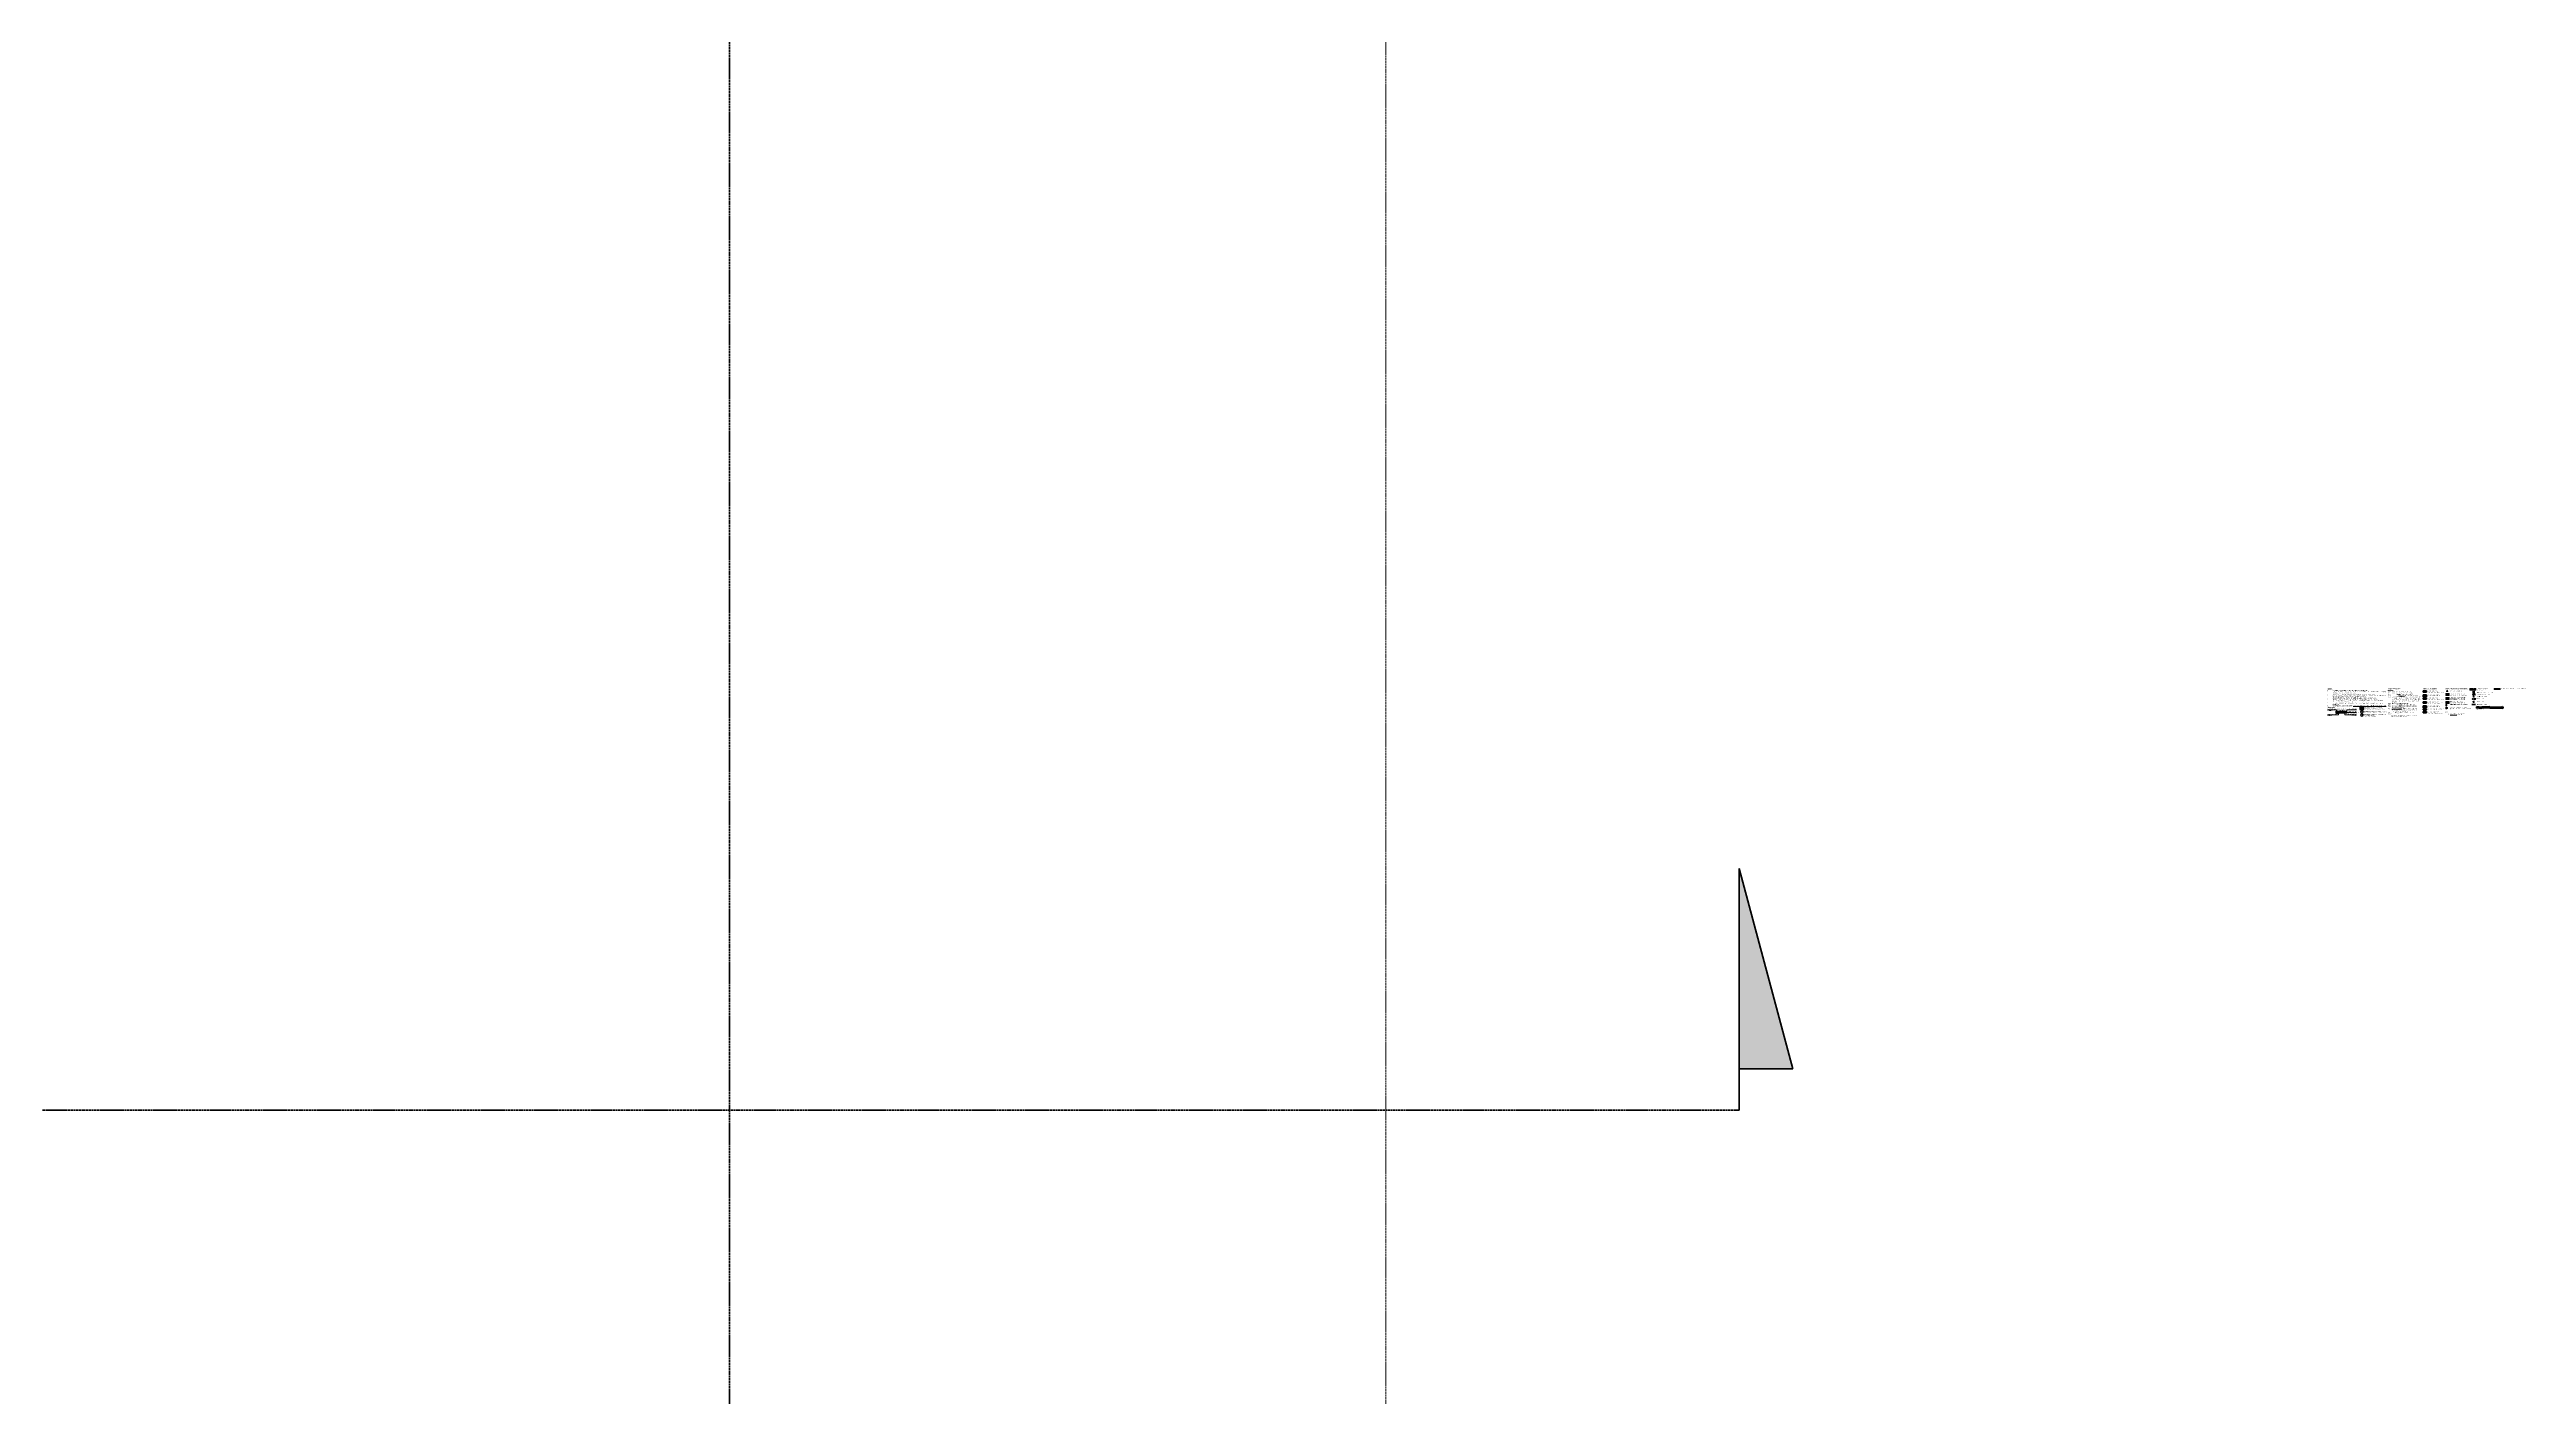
# Model space of a CAD drawing. Header units: millimetres. Extents: x -853236 to -774632, y -17723 to 22431.
# Drawn here: x -783863 to -774632, y -2665 to 2354 of the extents above; entities that cross this region are included whole.
import ezdxf

# ---------------------------------------------------------------- set-up
doc = ezdxf.new("R2010")
doc.units = ezdxf.units.MM
for name, pattern in [('DPA_Grid _ Level 100', [10, 5.5, -1.6, 1.3, -1.6]), ('DPA_Hidden 50', [3, 2, -1]), ('Hidden - Short', [3.571875, 2.38125, -1.190625])]:
    doc.linetypes.add(name, pattern=pattern)
for name, color, linetype, lineweight in [('A-ANNO-NOTE', 3, 'Continuous', 25), ('A-DETL', 1, 'Continuous', 70), ('A-DETL-GENF', 2, 'Continuous', 9), ('A-DETL-THIN', 1, 'Continuous', 25), ('G-ANNO-SECL', 3, 'Continuous', 9), ('G-ANNO-TEXT', 3, 'Continuous', 9), ('S-GRID', 251, 'Continuous', 9)]:
    doc.layers.add(name, color=color, linetype=linetype, lineweight=lineweight)
doc.styles.add('Arial_3', font='arial.ttf', dxfattribs={"height": 2.5})
doc.styles.add('Arial_4', font='arial.ttf', dxfattribs={"height": 3})
doc.styles.add('Arial_5', font='arial.ttf', dxfattribs={"height": 2})
doc.styles.add('Arial_6', font='arial.ttf', dxfattribs={"height": 1.5})
doc.styles.add('Arial_B', font='arialbd.ttf', dxfattribs={"height": 4})
doc.styles.add('Arial_B_1', font='arialbd.ttf', dxfattribs={"height": 3})
pattern_1 = [(135, (-775200.7037, 1.539), (-2.539928, 2e-16), [1.034, -2.558]), (135, (-775201.9737, 0.2694), (-2.539928, 2e-16), [1.034, -2.558]), (135, (-775202.6092, 2.174), (-2.539928, 2e-16), [0.51703, -3.075]), (135, (-775201.3387, 0.9044), (-2.539928, 2e-16), [1.034, -2.558]), (135, (-775200.4347, 0), (-2.539928, 2e-16), [0.51703, -3.075])]

# ---------------------------------------------------------------- blocks, each defined once
blk = doc.blocks.new('Section - AEC_Section Tail - Filled-3249564-4231-01 ENLARGED MULTI-PURPOSE LEVEL - REFLECTED CEILING PLAN - SHEET 2')
at = {"layer": 'G-ANNO-SECL'}
blk.add_hatch(color=256, dxfattribs=at).paths.add_polyline_path([(0, 1.536), (-2, 1.536), (0, 9)])
at = {"layer": 'G-ANNO-SECL', "lineweight": 50}
for p, q in [((0, 9), (-2, 1.536)), ((0, 9), (0, 0)), ((0, 1.536), (0, 9)), ((-2, 1.536), (0, 1.536))]:
    blk.add_line(p, q, dxfattribs=at)
blk = doc.blocks.new('Graphic scale1 - Graphic scale 100-8746870-CRD_Legend Notes Part Plans - Ceiling Plan 1_100')
at = {"layer": 'A-ANNO-NOTE', "lineweight": 9}
h = blk.add_hatch(color=256, dxfattribs=at)
h.paths.add_polyline_path([(434.7, -98.1), (404.6, -98.1), (404.6, -95.6), (434.7, -95.6)])
h.paths.add_polyline_path([(394.7, -95.6), (394.7, -98.1), (384.7, -98.1), (384.7, -95.6)])
h = blk.add_hatch(color=256, dxfattribs=at)
h.paths.add_polyline_path([(484.7, -100.6), (434.7, -100.6), (434.7, -98.1), (484.7, -98.1)])
h.paths.add_polyline_path([(404.7, -98.1), (404.7, -100.6), (394.7, -100.6), (394.7, -98.1)])
at = {"layer": 'A-ANNO-NOTE'}
for p, q in [((384.7, -100.6), (384.7, -95.6)), ((384.7, -95.6), (484.7, -95.6)), ((394.7, -95.6), (384.7, -95.6)), ((384.7, -95.6), (384.7, -98.1)), ((384.7, -98.1), (484.7, -98.1)), ((384.7, -98.1), (394.7, -98.1)), ((484.7, -100.6), (384.7, -100.6)), ((394.7, -100.6), (394.7, -95.6)), ((394.7, -98.1), (394.7, -95.6)), ((404.7, -98.1), (394.7, -98.1)), ((394.7, -98.1), (394.7, -100.6)), ((394.7, -100.6), (404.7, -100.6)), ((404.6, -95.6), (404.6, -100.6)), ((434.7, -95.6), (404.6, -95.6)), ((404.6, -95.6), (404.6, -98.1)), ((404.6, -98.1), (434.7, -98.1)), ((404.7, -100.6), (404.7, -98.1)), ((434.7, -95.6), (434.7, -100.6)), ((434.7, -98.1), (434.7, -95.6)), ((484.7, -98.1), (434.7, -98.1)), ((434.7, -98.1), (434.7, -100.6)), ((434.7, -100.6), (484.7, -100.6)), ((484.7, -95.6), (484.7, -100.6)), ((484.7, -100.6), (484.7, -98.1))]:
    blk.add_line(p, q, dxfattribs=at)
at = {"layer": 'A-ANNO-NOTE', "lineweight": 9, "char_height": 2.5, "attachment_point": 1, "style": 'Arial_3'}
for s, insert, width in [('0', (384.6, -91.7), 2.325), ('1', (393.4, -91.7), 2.325), ('2', (403.3, -91.7), 2.325), ('5', (433.6, -91.7), 2.325), ('10 M.', (475.9, -91.7), 10.502), ('GRAPHIC  SCALE', (384.6, -102.4), 35.435), ('1:100', (475.5, -102.4), 10.502)]:
    blk.add_mtext(s, dxfattribs=dict(at, insert=insert, width=width))
blk = doc.blocks.new('*U453')
at = {"layer": 'A-DETL', "lineweight": 9}
for p, q in [((71936.2, -3685.3), (71909.6, -3685.3)), ((71943, -3685.3), (71936.2, -3685.3)), ((71940.7, -3690.7), (71981.7, -3690.7)), ((71940.7, -3698.7), (71940.7, -3690.7)), ((71943, -3690.7), (71943, -3685.3)), ((71954.2, -3690.7), (71954.2, -3694.7)), ((71968.2, -3690.7), (71968.2, -3694.7)), ((71981.1, -3690.7), (71981.1, -3685.3)), ((71981.1, -3685.3), (72017, -3685.3)), ((71981.7, -3690.7), (71981.7, -3698.7)), ((72350.3, -3625.1), (72362.8, -3625.1)), ((72350.3, -3627), (72350.3, -3625.1)), ((72350.3, -3625.5), (72362.8, -3625.5)), ((72362.8, -3626.6), (72350.3, -3626.6)), ((72362.8, -3627), (72350.3, -3627)), ((72350.3, -3629.2), (72362.8, -3629.2)), ((72350.3, -3632), (72350.3, -3629.2)), ((72350.3, -3629.7), (72362.8, -3629.7)), ((72362.8, -3630.6), (72350.3, -3630.6)), ((72362.8, -3631.6), (72350.3, -3631.6)), ((72362.8, -3632), (72350.3, -3632)), ((72350.3, -3640.1), (72362.8, -3640.1)), ((72350.3, -3642), (72350.3, -3640.1)), ((72350.3, -3640.5), (72362.8, -3640.5)), ((72350.3, -3641.6), (72350.3, -3640.5)), ((72362.8, -3641.6), (72350.3, -3641.6)), ((72362.8, -3642), (72350.3, -3642)), ((72350.3, -3644.2), (72362.8, -3644.2)), ((72350.3, -3647), (72350.3, -3644.2)), ((72350.3, -3644.7), (72362.8, -3644.7)), ((72350.3, -3646.6), (72350.3, -3644.7)), ((72362.8, -3645.6), (72350.3, -3645.6)), ((72362.8, -3646.6), (72350.3, -3646.6)), ((72362.8, -3647), (72350.3, -3647)), ((72350.3, -3662.1), (72350.3, -3654.2)), ((72350.3, -3654.2), (72362.8, -3654.2)), ((72350.3, -3656.7), (72362.8, -3656.7)), ((72362.8, -3659.6), (72350.3, -3659.6)), ((72362.8, -3662.1), (72350.3, -3662.1)), ((72350.8, -3641.6), (72350.8, -3640.5)), ((72350.8, -3646.6), (72350.8, -3644.7)), ((72350.8, -3671.2), (72350.8, -3665.3)), ((72352.3, -3665.3), (72350.8, -3665.3)), ((72352.3, -3671.2), (72350.8, -3671.2)), ((72350.8, -3681.5), (72350.8, -3675.6)), ((72352.3, -3675.6), (72350.8, -3675.6)), ((72352.3, -3681.5), (72350.8, -3681.5)), ((72351.2, -3659.6), (72351.2, -3656.7)), ((72351.3, -3641.6), (72351.3, -3640.5)), ((72351.3, -3646.6), (72351.3, -3644.7)), ((72351.8, -3641.6), (72351.8, -3640.5)), ((72351.8, -3646.6), (72351.8, -3644.7)), ((72352.2, -3659.6), (72352.2, -3656.7)), ((72358.3, -3615.6), (72352.3, -3615.6)), ((72352.3, -3641.6), (72352.3, -3640.5)), ((72352.3, -3646.6), (72352.3, -3644.7)), ((72352.3, -3665.3), (72352.3, -3671.2)), ((72352.3, -3668.3), (72354.2, -3666.3)), ((72352.3, -3668.3), (72354.2, -3670.2)), ((72352.3, -3675.6), (72352.3, -3681.5)), ((72352.7, -3659.6), (72352.7, -3656.7)), ((72352.9, -3680.1), (72356.1, -3676.9)), ((72352.9, -3676.9), (72356.1, -3680.1)), ((72353.3, -3641.6), (72353.3, -3640.5)), ((72353.3, -3646.6), (72353.3, -3644.7)), ((72354.2, -3659.6), (72354.2, -3656.7)), ((72354.3, -3641.6), (72354.3, -3640.5)), ((72354.3, -3646.6), (72354.3, -3644.7)), ((72355.3, -3612.6), (72355.3, -3618.6)), ((72355.3, -3641.6), (72355.3, -3640.5)), ((72355.3, -3646.6), (72355.3, -3644.7)), ((72355.7, -3659.6), (72355.7, -3656.7)), ((72356.3, -3641.6), (72356.3, -3640.5)), ((72356.3, -3646.6), (72356.3, -3644.7)), ((72357.2, -3659.6), (72357.2, -3656.7)), ((72357.3, -3641.6), (72357.3, -3640.5)), ((72357.3, -3646.6), (72357.3, -3644.7)), ((72358.3, -3641.6), (72358.3, -3640.5)), ((72358.3, -3646.6), (72358.3, -3644.7)), ((72358.7, -3659.6), (72358.7, -3656.7)), ((72359.3, -3641.6), (72359.3, -3640.5)), ((72359.3, -3646.6), (72359.3, -3644.7)), ((72360.2, -3659.6), (72360.2, -3656.7)), ((72360.3, -3641.6), (72360.3, -3640.5)), ((72360.3, -3646.6), (72360.3, -3644.7)), ((72361.3, -3641.6), (72361.3, -3640.5)), ((72361.3, -3646.6), (72361.3, -3644.7)), ((72361.7, -3659.6), (72361.7, -3656.7)), ((72362.3, -3641.6), (72362.3, -3640.5)), ((72362.3, -3646.6), (72362.3, -3644.7)), ((72362.8, -3627), (72362.8, -3625.1)), ((72362.8, -3632), (72362.8, -3629.2)), ((72362.8, -3642), (72362.8, -3640.1)), ((72362.8, -3647), (72362.8, -3644.2)), ((72362.8, -3654.2), (72362.8, -3662.1)), ((72440, -3605.9), (72452, -3605.9)), ((72440, -3612.9), (72440, -3605.9)), ((72452, -3612.9), (72440, -3612.9)), ((72451.5, -3606.4), (72440.5, -3606.4)), ((72440.5, -3612.4), (72440.5, -3606.4)), ((72451.5, -3607.4), (72440.5, -3607.4)), ((72451.5, -3608.4), (72440.5, -3608.4)), ((72451.5, -3609.4), (72440.5, -3609.4)), ((72451.5, -3610.4), (72440.5, -3610.4)), ((72451.5, -3611.4), (72440.5, -3611.4)), ((72451.5, -3612.4), (72440.5, -3612.4)), ((72457.4, -3616.1), (72450.4, -3616.1)), ((72450.4, -3616.1), (72450.4, -3623.1)), ((72450.4, -3623.1), (72457.4, -3623.1)), ((72451.3, -3616.9), (72451.3, -3622.2)), ((72456.5, -3616.9), (72451.3, -3616.9)), ((72451.3, -3622.2), (72456.5, -3622.2)), ((72451.5, -3606.4), (72451.5, -3612.4)), ((72456.2, -3646), (72451.9, -3646)), ((72455.7, -3658.2), (72451.9, -3654.3)), ((72451.9, -3658.2), (72455.7, -3654.3)), ((72452, -3605.9), (72452, -3612.9)), ((72456.1, -3644.6), (72452, -3644.6)), ((72452.8, -3635), (72454.8, -3637.3)), ((72454.8, -3635), (72452.8, -3637.3)), ((72462.7, -3605.9), (72455.7, -3605.9)), ((72455.7, -3605.9), (72455.7, -3612.9)), ((72455.7, -3612.9), (72462.7, -3612.9)), ((72456.5, -3622.2), (72456.5, -3616.9)), ((72456.6, -3606.8), (72456.6, -3612)), ((72461.8, -3606.8), (72456.6, -3606.8)), ((72456.6, -3612), (72461.8, -3612)), ((72460.7, -3647.2), (72456.9, -3643.3)), ((72456.9, -3647.2), (72460.7, -3643.3)), ((72457.4, -3623.1), (72457.4, -3616.1)), ((72461.8, -3612), (72461.8, -3606.8)), ((72462.7, -3612.9), (72462.7, -3605.9)), ((72530, -3605.6), (72552.7, -3605.6)), ((72530, -3609.5), (72530, -3605.6)), ((72530, -3606.4), (72552.7, -3606.4)), ((72552.7, -3608.8), (72530, -3608.8)), ((72552.7, -3609.5), (72530, -3609.5)), ((72531.3, -3608.8), (72531.3, -3606.4)), ((72551.5, -3606.4), (72551.5, -3608.8)), ((72552.7, -3605.6), (72552.7, -3609.5)), ((71940.5, -3704.6), (71909.6, -3704.6)), ((71950.8, -3704.6), (71940.5, -3704.6)), ((71940.7, -3694.7), (71981.7, -3694.7)), ((71981.7, -3698.7), (71940.7, -3698.7)), ((71950.8, -3697.7), (71950.8, -3704.6)), ((71961.2, -3694.7), (71961.2, -3698.7)), ((71966.4, -3692.8), (71966.4, -3695.2)), ((71966.4, -3695.2), (72017, -3695.2)), ((71973.6, -3698.5), (71973.6, -3703.9)), ((71973.6, -3703.9), (72017, -3703.9)), ((72032.3, -3692.8), (72047.3, -3692.8)), ((72032.3, -3704.9), (72047.3, -3704.9))]:
    blk.add_line(p, q, dxfattribs=at)
at = {"layer": 'A-DETL', "lineweight": 35}
for p, q in [((72278.4, -3614.5), (72266.4, -3614.5)), ((72266.4, -3614.5), (72266.4, -3619.5)), ((72266.4, -3619.5), (72278.4, -3619.5)), ((72278.4, -3629.5), (72266.4, -3629.5)), ((72266.4, -3629.5), (72266.4, -3637)), ((72266.4, -3637), (72278.4, -3637)), ((72278.4, -3640.5), (72266.4, -3640.5)), ((72266.4, -3640.5), (72266.4, -3645.5)), ((72266.4, -3645.5), (72278.4, -3645.5)), ((72278.4, -3655.5), (72266.4, -3655.5)), ((72266.4, -3655.5), (72266.4, -3660.5)), ((72266.4, -3660.5), (72278.4, -3660.5)), ((72278.4, -3670.5), (72266.4, -3670.5)), ((72266.4, -3670.5), (72266.4, -3678)), ((72266.4, -3678), (72278.4, -3678)), ((72278.4, -3681.5), (72266.4, -3681.5)), ((72266.4, -3681.5), (72266.4, -3685.5)), ((72266.4, -3685.5), (72278.4, -3685.5)), ((72278.4, -3692.5), (72266.4, -3692.5)), ((72266.4, -3692.5), (72266.4, -3696.5)), ((72278.4, -3619.5), (72278.4, -3614.5)), ((72278.4, -3637), (72278.4, -3629.5)), ((72278.4, -3645.5), (72278.4, -3640.5)), ((72278.4, -3660.5), (72278.4, -3655.5)), ((72278.4, -3678), (72278.4, -3670.5)), ((72278.4, -3685.5), (72278.4, -3681.5)), ((72278.4, -3696.5), (72278.4, -3692.5)), ((72266.4, -3696.5), (72278.4, -3696.5))]:
    blk.add_line(p, q, dxfattribs=at)
at = {"layer": 'A-DETL', "linetype": 'DPA_Hidden 50', "lineweight": 9}
for p, q in [((72452, -3605.9), (72440, -3612.9)), ((72457.4, -3623.1), (72450.4, -3616.1)), ((72450.4, -3623.1), (72457.4, -3616.1)), ((72455.7, -3612.9), (72462.7, -3605.9))]:
    blk.add_line(p, q, dxfattribs=at)
at = {"layer": 'A-DETL', "lineweight": 50}
for p, q in [((72449.4, -3665.2), (72446.9, -3665.2)), ((72446.9, -3665.2), (72446.9, -3666.2)), ((72446.9, -3666.2), (72449.4, -3666.2)), ((72449.4, -3666.2), (72449.4, -3665.2)), ((72452.4, -3665.2), (72449.9, -3665.2)), ((72449.9, -3665.2), (72449.9, -3666.2)), ((72449.9, -3666.2), (72452.4, -3666.2)), ((72452.4, -3666.2), (72452.4, -3665.2)), ((72455.4, -3665.2), (72452.9, -3665.2)), ((72452.9, -3665.2), (72452.9, -3666.2)), ((72452.9, -3666.2), (72455.4, -3666.2)), ((72455.4, -3666.2), (72455.4, -3665.2)), ((72458.4, -3665.2), (72455.9, -3665.2)), ((72455.9, -3665.2), (72455.9, -3666.2)), ((72455.9, -3666.2), (72458.4, -3666.2)), ((72458.4, -3666.2), (72458.4, -3665.2)), ((72461.4, -3665.2), (72458.9, -3665.2)), ((72458.9, -3665.2), (72458.9, -3666.2)), ((72458.9, -3666.2), (72461.4, -3666.2)), ((72461.4, -3666.2), (72461.4, -3665.2))]:
    blk.add_line(p, q, dxfattribs=at)
at = {"layer": 'A-DETL', "linetype": 'Hidden - Short', "lineweight": 9}
for p, q in [((72531.3, -3607.1), (72551.5, -3607.1)), ((72551.5, -3608), (72531.3, -3608))]:
    blk.add_line(p, q, dxfattribs=at)
at = {"layer": 'S-GRID', "linetype": 'DPA_Grid _ Level 100'}
blk.add_line((68400, -21302.2), (68400, 16962), dxfattribs=at)

msp = doc.modelspace()

# ---------------------------------------------------------------- hatches: boundary and pattern name
at = {"layer": 'A-DETL-GENF', "lineweight": 35}
for points in [[(-775004, -40.5), (-775004, -35.5), (-775016, -35.5), (-775016, -40.5)], [(-774831.6, -67.6), (-774831.2, -67.6), (-774830.9, -67.4), (-774830.6, -67.2), (-774830.4, -66.9), (-774830.3, -66.6), (-774830.2, -66.2), (-774830.3, -65.9), (-774830.4, -65.6), (-774830.6, -65.3), (-774830.9, -65.1), (-774831.2, -64.9), (-774831.6, -64.9), (-774831.9, -64.9), (-774832.3, -65.1), (-774832.5, -65.3), (-774832.8, -65.6), (-774832.9, -65.9), (-774832.9, -66.2), (-774832.9, -66.6), (-774832.8, -66.9), (-774832.5, -67.2), (-774832.3, -67.4), (-774831.9, -67.6)]]:
    msp.add_hatch(color=7, dxfattribs=at).paths.add_polyline_path(points)
at = {"layer": 'A-DETL-GENF'}
h = msp.add_hatch(dxfattribs=at)
h.set_pattern_fill('FP_9', color=55, style=0, pattern_type=2)
h.set_pattern_definition([(0, (-775202.9747, 0), (1.905, 1.905), [0.9525, -2.857]), (90, (-775202.4985, -0.4763), (-1.905, 1.905), [0.9525, -2.857])])
h.paths.add_polyline_path([(-775004, -58), (-775004, -50.5), (-775016, -50.5), (-775016, -58)])
h = msp.add_hatch(dxfattribs=at)
h.set_pattern_fill('FP_5', color=253, style=0, pattern_type=2)
h.set_pattern_definition([(45, (-775202.9747, 0), (-1.78191, 1.78191), []), (45, (-775201.1927, 0), (-1.78191, 1.78191), [1.26, -0.63004])])
h.paths.add_polyline_path([(-775004, -66.5), (-775004, -61.5), (-775016, -61.5), (-775016, -66.5)])
h = msp.add_hatch(dxfattribs=at)
h.set_pattern_fill('FP_6', color=253, style=0, pattern_type=2)
h.set_pattern_definition([(45, (-775202.97474, 0), (-0.561266, 0.561266), []), (135, (-775202.97474, 0), (-1.6841516, 0.5616196), [1.984, -1.191])])
h.paths.add_polyline_path([(-775004, -81.5), (-775004, -76.5), (-775016, -76.5), (-775016, -81.5)])
h = msp.add_hatch(dxfattribs=at)
h.set_pattern_fill('FP_7', color=253, style=0, pattern_type=2)
h.set_pattern_definition(pattern_1)
h.paths.add_polyline_path([(-775004, -99), (-775004, -91.5), (-775016, -91.5), (-775016, -99)])
at = {"layer": 'A-DETL-GENF', "lineweight": 35}
h = msp.add_hatch(color=7, dxfattribs=at)
h.paths.add_polyline_path([(-774832.9, -87.1), (-774832.9, -86.1), (-774835.4, -86.1), (-774835.4, -87.1)])
h.paths.add_polyline_path([(-774820.9, -87.1), (-774820.9, -86.1), (-774823.4, -86.1), (-774823.4, -87.1)])
h.paths.add_polyline_path([(-774826.4, -87.1), (-774823.9, -87.1), (-774823.9, -86.1), (-774826.4, -86.1)])
h.paths.add_polyline_path([(-774829.9, -87.1), (-774829.9, -86.1), (-774832.4, -86.1), (-774832.4, -87.1)])
h.paths.add_polyline_path([(-774829.4, -87.1), (-774826.9, -87.1), (-774826.9, -86.1), (-774829.4, -86.1)])
at = {"layer": 'A-DETL-GENF'}
h = msp.add_hatch(dxfattribs=at)
h.set_pattern_fill('FP_4', color=10, style=0, pattern_type=2)
h.set_pattern_definition([(45, (-775202.9747, 0), (-2.12132, 2.12132), [])])
h.paths.add_polyline_path([(-775238, -105.2), (-775238, -97), (-775252.3, -97), (-775252.3, -105.2)])
h = msp.add_hatch(dxfattribs=at)
h.set_pattern_fill('FP_7', color=253, style=0, pattern_type=2)
h.set_pattern_definition(pattern_1)
h.paths.add_polyline_path([(-775004, -106.5), (-775004, -102.5), (-775016, -102.5), (-775016, -106.5)])
h = msp.add_hatch(dxfattribs=at)
h.set_pattern_fill('FP_8', color=253, style=0, pattern_type=2)
h.set_pattern_definition([(45, (-775202.97474, 0), (-0.3367596, 0.3367596), []), (135, (-775202.97474, 0), (-1.0102788, 0.3367596), [1.191, -0.71437])])
h.paths.add_polyline_path([(-775004, -117.5), (-775004, -113.5), (-775016, -113.5), (-775016, -117.5)])

# ---------------------------------------------------------------- linework, layer by layer
at = {"layer": 'A-DETL', "lineweight": 9}
for centre, radius in [((-774927.1, -36.6), 2), ((-774830.6, -49.5), 2), ((-774828.6, -77.2), 2.72), ((-774828.6, -57.1), 2), ((-774828.6, -57.1), 1.5), ((-774824.6, -49.5), 2), ((-774823.6, -66.2), 2.72), ((-774824.6, -49.5), 1), ((-775245.1, -113.8), 5), ((-775245.1, -125.9), 5), ((-774927.8, -99.5), 2.26)]:
    msp.add_circle(centre, radius, dxfattribs=at)
for centre, radius, start, end in [((-774930.1, -89.3), 2, 270, 90), ((-774831.6, -66.2), 1.36, 90, 270), ((-774831.6, -66.2), 1.36, 270, 90)]:
    msp.add_arc(centre, radius, start, end, dxfattribs=at)
at = {"layer": 'A-DETL', "lineweight": 50}
for start, end in [(360, 180), (180, 360)]:
    msp.add_arc((-774831.6, -66.2), 1.36, start, end, dxfattribs=at)
at = {"layer": 'A-DETL-THIN'}
for p, q in [((-775238, -97), (-775252.3, -97)), ((-775252.3, -97), (-775252.3, -105.2)), ((-775252.3, -105.2), (-775238, -105.2)), ((-775238, -105.2), (-775238, -97))]:
    msp.add_line(p, q, dxfattribs=at)
at = {"layer": 'G-ANNO-SECL', "linetype": 'DPA_Grid _ Level 100', "lineweight": 50}
for p, q in [((-781329.4, 20620.4), (-781329.4, -17069.8)), ((-851424.4, -1598.3), (-777565.7, -1598.3))]:
    msp.add_line(p, q, dxfattribs=at)

# ---------------------------------------------------------------- block references
at = {"layer": 'A-ANNO-NOTE', "lineweight": 9}
msp.add_blockref('Graphic scale1 - Graphic scale 100-8746870-CRD_Legend Notes Part Plans - Ceiling Plan 1_100', (-775203, 0), dxfattribs=at)
at = {"layer": 'G-ANNO-SECL', "lineweight": 25, "extrusion": (0, 0, -1), "xscale": 99.99999999999993, "yscale": 99.99999999999993, "zscale": 99.99999999999993}
msp.add_blockref('Section - AEC_Section Tail - Filled-3249564-4231-01 ENLARGED MULTI-PURPOSE LEVEL - REFLECTED CEILING PLAN - SHEET 2', (777565.7, -1598.3), dxfattribs=at)

# ---------------------------------------------------------------- texts
at = {"layer": 'G-ANNO-TEXT', "color": 7, "attachment_point": 1}
for s, insert, char_height, width, style in [('NOTES :', (-775374.3, -26.9), 4, 27.658, 'Arial_B'), ('\\LCEILINGS', (-775147.9, -32.8), 3, 24.051, 'Arial_4'), ('^I^I^I', (-775147.9, -62.4), 3, 18.038, 'Arial_4'), ('^I^I^I', (-775147.9, -67.2), 3, 18.038, 'Arial_4'), ('^I^I^I', (-775147.9, -71.9), 3, 18.038, 'Arial_4'), ('^I^I^I', (-775147.9, -76.7), 3, 18.038, 'Arial_4'), ('C-00', (-775147.9, -37.7), 3, 11.143, 'Arial_B_1'), ('C-01', (-775147.9, -42.7), 3, 11.143, 'Arial_B_1'), ('C-02', (-775147.9, -47.7), 3, 11.143, 'Arial_B_1'), ('C-03', (-775147.9, -52.6), 3, 11.143, 'Arial_B_1'), ('C-04 ', (-775147.9, -57.6), 3, 12.586, 'Arial_B_1'), ('C-06 ', (-775147.9, -81.6), 3, 12.586, 'Arial_B_1'), ('C-07 ', (-775147.9, -86.5), 3, 12.586, 'Arial_B_1'), ('C-09', (-775147.9, -91.5), 3, 11.143, 'Arial_B_1'), ('^I^I', (-775138.7, -37.7), 3, 6.895, 'Arial_4'), ('^I^I', (-775138.7, -42.7), 3, 6.895, 'Arial_4'), ('^I^I', (-775138.7, -47.7), 3, 6.895, 'Arial_4'), ('^I^I', (-775138.7, -52.6), 3, 6.895, 'Arial_4'), ('^I^I', (-775138.7, -91.5), 3, 6.895, 'Arial_B_1'), ('\\fArial|b1|i0|c0|p34|;^I', (-775137.5, -57.6), 3, 5.451, 'Arial_B_1'), ('^I', (-775137.5, -81.6), 3, 5.451, 'Arial_4'), ('^I', (-775136.3, -86.5), 3, 4.008, 'Arial_4'), ('300MM (W) PARTIAL PERFORATED ALUMN CEILING ', (-775133, -62.4), 3, 129.633, 'Arial_4'), ('300MM (W) SOLID ALUMN CEILING PANEL C/W ', (-775133, -91.5), 3, 116.966, 'Arial_4'), ('600X600 ', (-775133, -47.7), 3, 22.046, 'Arial_4'), ('600X600 ', (-775133, -52.6), 3, 22.046, 'Arial_4'), ('(', (-775133, -57.6), 3, 1.684, 'Arial_4'), ('25% FREE AREA] C/W 200MM (W) ALUMN CEILING ', (-775133, -71.9), 3, 125.544, 'Arial_4'), ('SOLID ', (-775133, -81.6), 3, 16.916, 'Arial_4'), ('NO CEILING, EXPOSED CONCRETE', (-775133, -37.7), 3, 87.705, 'Arial_4'), ('NO CEILING, ACRYLIC INTERIOR PAINT', (-775133, -42.7), 3, 97.565, 'Arial_4'), ('PLANK WITH ACOUSTIC NON-WOVEN BACKING [MIN. ', (-775133, -67.2), 3, 133.882, 'Arial_4'), ('RUNNER ', (-775133, -76.7), 3, 23.329, 'Arial_4'), ('1200MM (W) SOLID ALUMN CEILING PANEL', (-775133, -86.5), 3, 106.705, 'Arial_4'), ('ADIT)', (-775131.6, -57.6), 3, 13.468, 'Arial_4'), (' & C-05 (', (-775120.5, -57.6), 3, 20.603, 'Arial_4'), ('ALUMN CEILING PANEL ', (-775119.1, -81.6), 3, 59.806, 'Arial_4'), ('\\LSOLID', (-775114.8, -47.7), 3, 15.473, 'Arial_4'), ('\\LPERFORATED', (-775114.8, -52.6), 3, 35.194, 'Arial_4'), ('PSD)', (-775103.5, -57.6), 3, 12.266, 'Arial_4'), (' ALUMN CEILING PANEL ', (-775102.1, -47.7), 3, 61.249, 'Arial_4'), ('& C-08 (CONCOURSE/ PLATFORM)', (-775092.2, -57.6), 3, 85.139, 'Arial_4'), (' ALUMN CEILING PANEL ', (-775085.8, -52.6), 3, 61.249, 'Arial_4'), ('^I', (-775036.5, -91.5), 3, 3.287, 'Arial_4'), ('^I^I^I', (-775035.3, -52.6), 3, 13.789, 'Arial_4'), ('^I^I^I', (-775029.4, -71.9), 3, 12.747, 'Arial_4'), ('^I^I', (-775026.1, -62.4), 3, 8.658, 'Arial_4'), ('^I', (-775022.6, -67.2), 3, 4.409, 'Arial_4'), ('^I', (-775022, -57.6), 3, 3.688, 'Arial_4'), ('CEILING FINISHES :', (-775016.1, -26.7), 4, 65.257, 'Arial_B'), ('WITH PRINTED GRAPHIC ', (-775000.4, -81.1), 3, 63.814, 'Arial_4'), ('300MM (W) PARTIAL ', (-775000.4, -35.3), 3, 51.549, 'Arial_4'), ('300MM (W) PARTIAL ', (-775000.4, -61.3), 3, 51.549, 'Arial_4'), ('300MM (W) ALUMN CEILING ', (-775000.4, -76.3), 3, 69.987, 'Arial_4'), ('SOLID ALUMN CEILING', (-775000.4, -50.3), 3, 56.92, 'Arial_4'), ('SOLID ALUMN CEILING', (-775000.4, -91.3), 3, 56.92, 'Arial_4'), ('PERFORATED ALUMN CEILING  ', (-775000.4, -40.1), 3, 78.245, 'Arial_4'), ('PERFORATED ALUMN CEILING', (-775000.4, -66.1), 3, 76.641, 'Arial_4'), ('LEGENDS FOR E&M FIXTURES:', (-774935.2, -26.7), 4, 104.219, 'Arial_B'), ('300x600 DB. RECESSED ', (-774916.3, -75.2), 3, 61.008, 'Arial_4'), ('RECESSED DOWNLIGHT', (-774916.3, -35.1), 3, 61.489, 'Arial_4'), ('1257(L) SG. / DB. RECESSED ', (-774916.3, -46.1), 3, 72.232, 'Arial_4'), ('FLUORESCENT W/ DISFUSSER', (-774916.3, -50.9), 3, 77.203, 'Arial_4'), ('1257(L) SG. / DB. RECESSED ', (-774916.3, -60.6), 3, 72.232, 'Arial_4'), ('FLUORESCENT W/ LOUVRE', (-774916.3, -65.4), 3, 68.945, 'Arial_4'), ('FLUORESCENT W/ LOUVRE', (-774916.3, -79.9), 3, 68.945, 'Arial_4'), ('RECESSED WALL MOUNT LIGHT', (-774916.3, -85.3), 3, 81.051, 'Arial_4'), ('S', (-774831.3, -48.9), 1.5, 1.684, 'Arial_6'), ('600x600 SUPPLY AIR DIFFUSER', (-774815.7, -39.7), 3, 78.646, 'Arial_4'), ('SMOKE / HEAT DETECTOR', (-774815.7, -47.2), 3, 66.54, 'Arial_4'), ('SPRINKLER HEAD', (-774815.7, -55.7), 3, 44.895, 'Arial_4'), ('1200x600 & 600x600 ', (-774815.7, -26.3), 3, 50.266, 'Arial_4'), ('RETURN AIR GRILLE', (-774815.7, -31.1), 3, 51.228, 'Arial_4'), ('LAMP POST', (-774815.7, -62.3), 3, 29.582, 'Arial_4'), ('LAMP POST', (-774815.7, -73.3), 3, 29.582, 'Arial_4'), ('LED STRIP LIGHT', (-774815.7, -85.4), 3, 43.371, 'Arial_4'), ('1200x200MM SUPPLY / RETURN AIR DIFFUSER', (-774725.7, -26.3), 3, 115.764, 'Arial_4'), ('+00.000', (-775339.8, -116.1), 3, 18.84, 'Arial_4'), ('F-00', (-775339.4, -112.1), 3, 10.582, 'Arial_4'), ('S-00', (-775325.7, -112.1), 3, 10.903, 'Arial_4'), ('+0.000', (-775317.1, -116.1), 3, 15.954, 'Arial_4'), ('C-00', (-775312.1, -112.1), 3, 11.143, 'Arial_4'), ('^I^I^I', (-775147.9, -96.3), 3, 18.038, 'Arial_4'), ('^I^I^I', (-775147.9, -106.1), 3, 18.038, 'Arial_4'), ('^I^I^I', (-775147.9, -110.8), 3, 18.038, 'Arial_4'), ('C-10', (-775147.9, -101.2), 3, 11.143, 'Arial_B_1'), ('C-11', (-775147.9, -115.7), 3, 11.143, 'Arial_B_1'), ('^I', (-775137.5, -101.2), 3, 5.451, 'Arial_4'), ('^I', (-775137.5, -115.7), 3, 5.451, 'Arial_4'), ('ALUMN GRID RUNNER', (-775133, -96.3), 3, 55.557, 'Arial_4'), ('\\LFEATURE CEILING', (-775133, -101.2), 3, 46.097, 'Arial_4'), ('CEILING PANEL WITH PRINTED PATTERN C/W ', (-775133, -106.1), 3, 116.646, 'Arial_4'), ('STEPPING CEILING ON 4-SIDE', (-775133, -110.8), 3, 75.359, 'Arial_4'), ('1500 MM (W) SOLID ALUMN CEILING PANEL', (-775133, -115.7), 3, 108.148, 'Arial_4'), (' : 300MM (W) SOLID ALUMN ', (-775095, -101.2), 3, 69.186, 'Arial_4'), ('^I^I^I^I', (-775037.9, -101.2), 3, 23.008, 'Arial_4'), ('SOLID ALUMN GRID RUNNERS', (-775000.4, -102.3), 3, 75.92, 'Arial_4'), ('SOLID ALUMN TRIMMING / ', (-775000.4, -113.3), 3, 66.62, 'Arial_4'), ('STEPPING ALUMN CEILING', (-775000.4, -118.1), 3, 67.582, 'Arial_4'), ('1.', (-774935.2, -118.1), 3, 15.392, 'Arial_4'), ('NOTES:', (-774935.2, -113.3), 3, 19.241, 'Arial_4'), ('L1', (-774930.1, -103.2), 3, 5.772, 'Arial_4'), ('ALL ALUMN CEILING RUNNER TO BE ', (-774922.5, -118.1), 3, 92.435, 'Arial_4'), ("IN '", (-774922.5, -122.9), 3, 7.536, 'Arial_4'), ('\\LDARK GREY', (-774916.3, -122.9), 3, 30.224, 'Arial_4'), ('SURFACED WALL MOUNT LIGHT', (-774916.3, -96), 3, 80.97, 'Arial_4'), ('[L1: ROUND SHAPE, L2: SQUARE SHAPE]', (-774916.3, -100.7), 3, 101.413, 'Arial_4'), ("' COLOUR", (-774891.3, -122.9), 3, 24.371, 'Arial_4')]:
    msp.add_mtext(s, dxfattribs=dict(at, insert=insert, char_height=char_height, width=width, style=style))

# ---------------------------------------------------------------- next in the draw order: texts
at = {"layer": 'G-ANNO-TEXT', "color": 7, "char_height": 3, "attachment_point": 1, "style": 'Arial_4', "bg_fill": 3, "box_fill_scale": 1.25, "bg_fill_color": 256, "bg_fill_true_color": 13158600, "bg_fill_transparency": 0}
for s, insert, width in [('1.', (-775374.3, -33), 24.21), ('ROOM NAME', (-775335.1, -107.2), 32.228)]:
    msp.add_mtext(s, dxfattribs=dict(at, insert=insert, width=width))

# ---------------------------------------------------------------- next in the draw order: texts
for s, insert, width in [('2.', (-775374.3, -37.8), 24.21), ('ROOM NUMBER', (-775337.7, -102.5), 39.603)]:
    msp.add_mtext(s, dxfattribs=dict(at, insert=insert, width=width))

# ---------------------------------------------------------------- next in the draw order: texts
for s, insert, width in [('3.', (-775374.3, -42.5), 24.21), ('FINISHED FLOOR', (-775372.9, -122.1), 43.131)]:
    msp.add_mtext(s, dxfattribs=dict(at, insert=insert, width=width))

# ---------------------------------------------------------------- next in the draw order: texts
for s, insert, width in [('LEVEL', (-775372.9, -126.9), 16.114), ('CEILING HEIGHT', (-775298.3, -121.4), 41.527)]:
    msp.add_mtext(s, dxfattribs=dict(at, insert=insert, width=width))

# ---------------------------------------------------------------- next in the draw order: texts
at = {"layer": 'G-ANNO-TEXT', "color": 7, "insert": (-775285.2, -126.1), "char_height": 3, "width": 25.654, "attachment_point": 1, "style": 'Arial_4', "bg_fill": 3, "box_fill_scale": 1.25, "bg_fill_color": 256, "bg_fill_true_color": 13158600, "bg_fill_transparency": 0}
msp.add_mtext('FROM FFL', dxfattribs=at)

# ---------------------------------------------------------------- next in the draw order: texts
at = {"layer": 'G-ANNO-TEXT', "color": 7, "insert": (-775297.4, -112.6), "char_height": 3, "width": 39.283, "attachment_point": 1, "style": 'Arial_4', "bg_fill": 3, "box_fill_scale": 1.25, "bg_fill_color": 256, "bg_fill_true_color": 13158600, "bg_fill_transparency": 0}
msp.add_mtext('SKIRTING TYPE', dxfattribs=at)

# ---------------------------------------------------------------- next in the draw order: texts
at = {"layer": 'G-ANNO-TEXT', "color": 7, "insert": (-775373.4, -102.8), "char_height": 3, "width": 35.996, "attachment_point": 1, "style": 'Arial_4', "bg_fill": 3, "box_fill_scale": 1.25, "bg_fill_color": 256, "bg_fill_true_color": 13158600, "bg_fill_transparency": 0}
msp.add_mtext('FLOOR FINISH', dxfattribs=at)

# ---------------------------------------------------------------- next in the draw order: texts
at = {"layer": 'G-ANNO-TEXT', "color": 7, "char_height": 3, "attachment_point": 1, "style": 'Arial_4', "bg_fill": 3, "box_fill_scale": 1.25, "bg_fill_color": 256, "bg_fill_true_color": 13158600, "bg_fill_transparency": 0}
for s, insert, width in [('NUMBER', (-775373.4, -107.5), 22.207), ('CEILING TYPE', (-775294.3, -102.8), 35.515)]:
    msp.add_mtext(s, dxfattribs=dict(at, insert=insert, width=width))

# ---------------------------------------------------------------- next in the draw order: texts
at = {"layer": 'G-ANNO-TEXT', "color": 7, "insert": (-775373.4, -95.8), "char_height": 4, "width": 37.118, "attachment_point": 1, "style": 'Arial_B'}
msp.add_mtext('LEGENDS :', dxfattribs=at)
at = {"layer": 'G-ANNO-TEXT', "color": 7, "insert": (-775233.1, -97.5), "char_height": 3, "width": 82.093, "attachment_point": 1, "style": 'Arial_4', "bg_fill": 3, "box_fill_scale": 1.25, "bg_fill_color": 256, "bg_fill_true_color": 13158600, "bg_fill_transparency": 0}
msp.add_mtext("REFER TO 'OPERATION ROOMS' ", dxfattribs=at)

# ---------------------------------------------------------------- next in the draw order: texts
at = {"layer": 'G-ANNO-TEXT', "color": 7, "char_height": 3, "attachment_point": 1, "style": 'Arial_4', "bg_fill": 3, "box_fill_scale": 1.25, "bg_fill_color": 256, "bg_fill_true_color": 13158600, "bg_fill_transparency": 0}
for s, insert, width in [('4.', (-775374.3, -47.3), 24.21), ('DETAIL DWG. NO. 1-PP19-AR-5XXX-1', (-775233.1, -102.3), 90.911)]:
    msp.add_mtext(s, dxfattribs=dict(at, insert=insert, width=width))

# ---------------------------------------------------------------- next in the draw order: texts
at = {"layer": 'G-ANNO-TEXT', "color": 7, "insert": (-775374.3, -52.1), "char_height": 3, "width": 24.21, "attachment_point": 1, "style": 'Arial_4', "bg_fill": 3, "box_fill_scale": 1.25, "bg_fill_color": 256, "bg_fill_true_color": 13158600, "bg_fill_transparency": 0}
msp.add_mtext('5.', dxfattribs=at)

# ---------------------------------------------------------------- next in the draw order: texts
at = {"layer": 'G-ANNO-TEXT', "color": 7, "insert": (-775374.3, -61.6), "char_height": 3, "width": 24.21, "attachment_point": 1, "style": 'Arial_4', "bg_fill": 3, "box_fill_scale": 1.25, "bg_fill_color": 256, "bg_fill_true_color": 13158600, "bg_fill_transparency": 0}
msp.add_mtext('6.', dxfattribs=at)

# ---------------------------------------------------------------- next in the draw order: texts
at = {"layer": 'G-ANNO-TEXT', "color": 7, "insert": (-775374.3, -66.3), "char_height": 3, "width": 24.21, "attachment_point": 1, "style": 'Arial_4', "bg_fill": 3, "box_fill_scale": 1.25, "bg_fill_color": 256, "bg_fill_true_color": 13158600, "bg_fill_transparency": 0}
msp.add_mtext('7.', dxfattribs=at)

# ---------------------------------------------------------------- next in the draw order: texts
at = {"layer": 'G-ANNO-TEXT', "color": 7, "insert": (-775374.3, -71.1), "char_height": 3, "width": 24.21, "attachment_point": 1, "style": 'Arial_4', "bg_fill": 3, "box_fill_scale": 1.25, "bg_fill_color": 256, "bg_fill_true_color": 13158600, "bg_fill_transparency": 0}
msp.add_mtext('8.', dxfattribs=at)

# ---------------------------------------------------------------- next in the draw order: texts
at = {"layer": 'G-ANNO-TEXT', "color": 7, "insert": (-775374.3, -80.6), "char_height": 3, "width": 24.21, "attachment_point": 1, "style": 'Arial_4', "bg_fill": 3, "box_fill_scale": 1.25, "bg_fill_color": 256, "bg_fill_true_color": 13158600, "bg_fill_transparency": 0}
msp.add_mtext('9.', dxfattribs=at)

# ---------------------------------------------------------------- next in the draw order: texts
at = {"layer": 'G-ANNO-TEXT', "color": 7, "char_height": 3, "attachment_point": 1, "style": 'Arial_4', "bg_fill": 3, "box_fill_scale": 1.25, "bg_fill_color": 256, "bg_fill_true_color": 13158600, "bg_fill_transparency": 0}
for s, insert, width in [('10.', (-775374.3, -90.2), 24.21), ('ALL DIMENSIONS IN MILLIMETRES UNLESS NOTED OTHERWISE', (-775354.3, -33), 160.097)]:
    msp.add_mtext(s, dxfattribs=dict(at, insert=insert, width=width))

# ---------------------------------------------------------------- next in the draw order: texts
at = {"layer": 'G-ANNO-TEXT', "color": 7, "insert": (-775354.3, -37.8), "char_height": 3, "width": 245.717, "attachment_point": 1, "style": 'Arial_4', "bg_fill": 3, "box_fill_scale": 1.25, "bg_fill_color": 256, "bg_fill_true_color": 13158600, "bg_fill_transparency": 0}
msp.add_mtext('LEVELS ARE INDICATED IN METRES RELATIVE TO A DATUM 100M BELOW MEAN SEA LEVEL (MSL)', dxfattribs=at)

# ---------------------------------------------------------------- next in the draw order: texts
at = {"layer": 'G-ANNO-TEXT', "color": 7, "insert": (-775354.3, -42.5), "char_height": 3, "width": 110.713, "attachment_point": 1, "style": 'Arial_4', "bg_fill": 3, "box_fill_scale": 1.25, "bg_fill_color": 256, "bg_fill_true_color": 13158600, "bg_fill_transparency": 0}
msp.add_mtext('DRAWING TO SCALE WHEN PLOTTED AT A1', dxfattribs=at)

# ---------------------------------------------------------------- next in the draw order: texts
at = {"layer": 'G-ANNO-TEXT', "color": 7, "insert": (-775354.3, -47.3), "char_height": 3, "width": 196.654, "attachment_point": 1, "style": 'Arial_4', "bg_fill": 3, "box_fill_scale": 1.25, "bg_fill_color": 256, "bg_fill_true_color": 13158600, "bg_fill_transparency": 0}
msp.add_mtext('DO NOT SCALE FROM DRAWINGS, ALL DIMENSIONS TO BE CHECKED ON SITE', dxfattribs=at)

# ---------------------------------------------------------------- next in the draw order: texts
at = {"layer": 'G-ANNO-TEXT', "color": 7, "insert": (-775354.3, -52.1), "char_height": 3, "width": 247.721, "attachment_point": 1, "style": 'Arial_4', "bg_fill": 3, "box_fill_scale": 1.25, "bg_fill_color": 256, "bg_fill_true_color": 13158600, "bg_fill_transparency": 0}
msp.add_mtext('ARCHITECTURAL DRAWINGS TO BE READ IN CONJUNCTION WITH STRUCTURAL DRAWINGS, E&M ', dxfattribs=at)

# ---------------------------------------------------------------- next in the draw order: texts
at = {"layer": 'G-ANNO-TEXT', "color": 7, "insert": (-775354.3, -56.8), "char_height": 3, "width": 151.278, "attachment_point": 1, "style": 'Arial_4', "bg_fill": 3, "box_fill_scale": 1.25, "bg_fill_color": 256, "bg_fill_true_color": 13158600, "bg_fill_transparency": 0}
msp.add_mtext('DRAWINGS, CONTRACT DOCUMENTS AND SPECIFICATIONS', dxfattribs=at)

# ---------------------------------------------------------------- next in the draw order: texts
at = {"layer": 'G-ANNO-TEXT', "color": 7, "insert": (-775354.3, -61.6), "char_height": 3, "width": 202.025, "attachment_point": 1, "style": 'Arial_4', "bg_fill": 3, "box_fill_scale": 1.25, "bg_fill_color": 256, "bg_fill_true_color": 13158600, "bg_fill_transparency": 0}
msp.add_mtext('FOR STRUCTURAL SETTING OUT DIMENSIONS REFER STRUCTURAL DRAWINGS', dxfattribs=at)

# ---------------------------------------------------------------- next in the draw order: texts
at = {"layer": 'G-ANNO-TEXT', "color": 7, "insert": (-775354.3, -66.3), "char_height": 3, "width": 208.759, "attachment_point": 1, "style": 'Arial_4', "bg_fill": 3, "box_fill_scale": 1.25, "bg_fill_color": 256, "bg_fill_true_color": 13158600, "bg_fill_transparency": 0}
msp.add_mtext('DIMENSIONS SHOWN IN GENERAL ARRANGEMENT DRAWINGS EXCLUDE FINISHES', dxfattribs=at)

# ---------------------------------------------------------------- next in the draw order: texts
at = {"layer": 'G-ANNO-TEXT', "color": 7, "insert": (-775354.3, -71.1), "char_height": 3, "width": 235.696, "attachment_point": 1, "style": 'Arial_4', "bg_fill": 3, "box_fill_scale": 1.25, "bg_fill_color": 256, "bg_fill_true_color": 13158600, "bg_fill_transparency": 0}
msp.add_mtext('BLOCKWORK WALLS/ LIGHT WEIGHT CONCRETE PANEL (LPC) WALL TO BE IN ACCORDANCE ', dxfattribs=at)

# ---------------------------------------------------------------- next in the draw order: texts
at = {"layer": 'G-ANNO-TEXT', "color": 7, "insert": (-775354.3, -75.9), "char_height": 3, "width": 116.405, "attachment_point": 1, "style": 'Arial_4', "bg_fill": 3, "box_fill_scale": 1.25, "bg_fill_color": 256, "bg_fill_true_color": 13158600, "bg_fill_transparency": 0}
msp.add_mtext('WITH THE SECONDARY STRUCTURAL DESIGN', dxfattribs=at)
at = {"layer": 'G-ANNO-TEXT', "color": 7, "insert": (-775147.9, -26.7), "char_height": 4, "width": 57.24, "attachment_point": 1, "style": 'Arial_B'}
msp.add_mtext('FINISHES CODE :', dxfattribs=at)

# ---------------------------------------------------------------- next in the draw order: texts
at = {"layer": 'G-ANNO-TEXT', "color": 7, "insert": (-775354.3, -80.6), "char_height": 3, "width": 234.253, "attachment_point": 1, "style": 'Arial_4', "bg_fill": 3, "box_fill_scale": 1.25, "bg_fill_color": 256, "bg_fill_true_color": 13158600, "bg_fill_transparency": 0}
msp.add_mtext('FOR ROOM FINISHES REFER ARCHITECTURAL PARTICULAR SPECIFICATIONS AND FINISHES ', dxfattribs=at)

# ---------------------------------------------------------------- next in the draw order: texts
at = {"layer": 'G-ANNO-TEXT', "color": 7, "insert": (-775354.3, -85.4), "char_height": 3, "width": 27.979, "attachment_point": 1, "style": 'Arial_4', "bg_fill": 3, "box_fill_scale": 1.25, "bg_fill_color": 256, "bg_fill_true_color": 13158600, "bg_fill_transparency": 0}
msp.add_mtext('SCHEDULE', dxfattribs=at)

# ---------------------------------------------------------------- next in the draw order: texts
at = {"layer": 'G-ANNO-TEXT', "color": 7, "insert": (-775354.3, -90.2), "char_height": 3, "width": 92.996, "attachment_point": 1, "style": 'Arial_4', "bg_fill": 3, "box_fill_scale": 1.25, "bg_fill_color": 256, "bg_fill_true_color": 13158600, "bg_fill_transparency": 0}
msp.add_mtext('TO BE READ IN CONJUNCTION WITH ', dxfattribs=at)

# ---------------------------------------------------------------- next in the draw order: texts
at = {"layer": 'G-ANNO-TEXT', "color": 7, "insert": (-775277.6, -90.2), "char_height": 3, "width": 151.92, "attachment_point": 1, "style": 'Arial_4', "bg_fill": 3, "box_fill_scale": 1.25, "bg_fill_color": 256, "bg_fill_true_color": 13158600, "bg_fill_transparency": 0}
msp.add_mtext('\\LSUBM. NO. 1-PROJ-AR-2311-1 & GRAPHIC DESIGN PACKAGE.', dxfattribs=at)

# ---------------------------------------------------------------- next in the draw order: block references
msp.add_blockref('*U453', (-847282.4, 3579))

# ---------------------------------------------------------------- next in the draw order: texts
at = {"layer": 'G-ANNO-TEXT', "color": 7, "attachment_point": 1}
for s, insert, char_height, width, style in [('PP19-AR-XXXX-01', (-775258.7, -114.3), 2, 29.823, 'Arial_5'), ('XXXX', (-775248.2, -126.4), 2, 9.3, 'Arial_5'), ('X', (-775246.4, -110.2), 3, 3.287, 'Arial_4'), ('X', (-775246.4, -122.3), 3, 3.287, 'Arial_4'), ('& 1-PROJ-AR-2321-1 ', (-775233.1, -127.5), 3, 51.228, 'Arial_4'), ('REFER TO SUBM. NO. 1-PP19-AR-XXXX-1', (-775233.1, -112.7), 3, 101.253, 'Arial_4'), ('REFER TO SUBM. NO. 1-PROJ-AR-2311-1 ', (-775233.1, -122.8), 3, 102.135, 'Arial_4'), ('NOTES:', (-775147.9, -120.8), 3, 19.241, 'Arial_4'), ('1.', (-775147.9, -125.5), 3, 15.392, 'Arial_4'), ('ALL ALUMN WORKS TO BE IN POWDER COATING ', (-775135.2, -125.5), 3, 124.582, 'Arial_4'), ('FINISH, OTHERWISE STATED.', (-775135.2, -130.3), 3, 74.557, 'Arial_4')]:
    msp.add_mtext(s, dxfattribs=dict(at, insert=insert, char_height=char_height, width=width, style=style))

doc.saveas('drawing.dxf')
